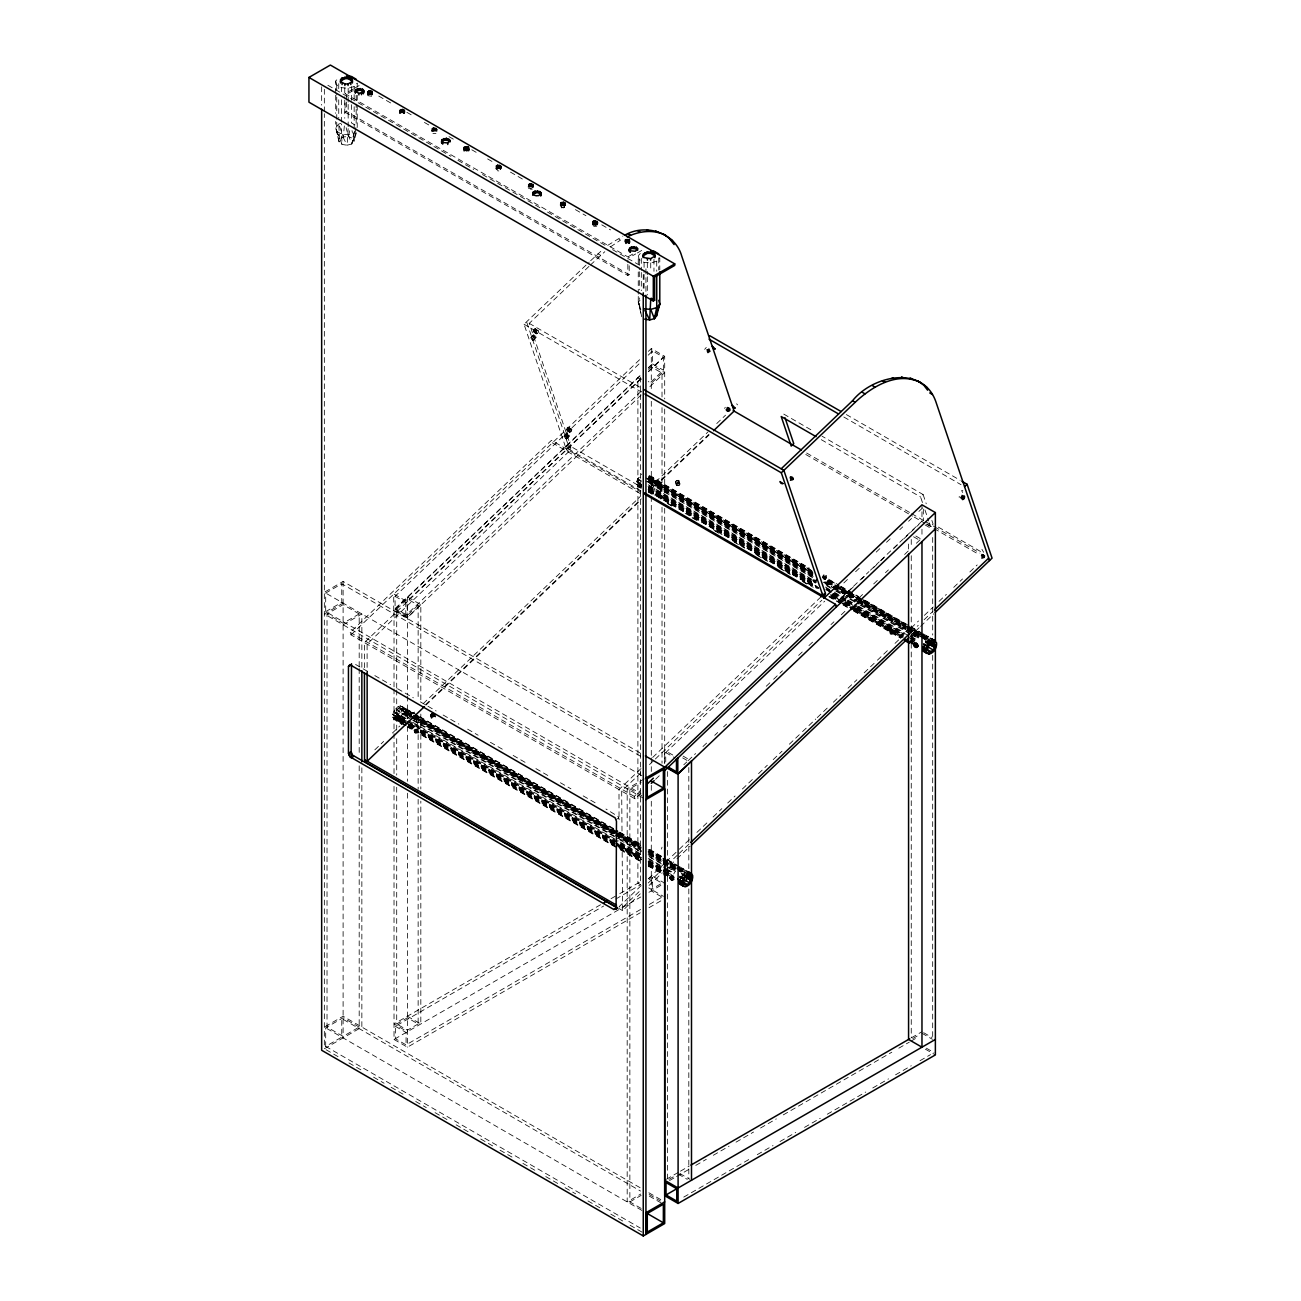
<?xml version="1.0" encoding="UTF-8"?>
<svg xmlns="http://www.w3.org/2000/svg" width="1301" height="1301" viewBox="0 0 1301 1301"><rect width="100%" height="100%" fill="white"/><g stroke="black" fill="none" stroke-linecap="round" stroke-linejoin="round"><path stroke-width="0.75" stroke-dasharray="5 3.75" d="M641.279 391.194L405.782 615.519L395.065 609.323L395.065 596.313L640.856 362.182M405.782 615.519L405.782 602.493L641.279 378.184M665.738 761.882L665.738 752.58L824.704 601.176M533.215 331.771L534.857 328.698L538.37 330.373L538.305 332.503L536.5 333.853L533.215 331.771L536.5 333.853M535.898 333.316L536.581 330.958L538.37 330.373M566.472 430.241L568.13 427.167L571.627 428.842L571.562 430.989L569.757 432.322L566.472 430.241L569.757 432.322M569.155 431.786L569.838 429.428L571.627 428.842M959.211 497.486L959.244 496.348M530.808 338.049L533.394 334.975L536.256 337.658L533.312 340.423L531.41 339.089L530.808 338.049L533.394 334.975M564.065 436.534L566.651 433.444L568.358 434.192L569.513 436.128L566.569 438.892L564.065 436.534L567.35 433.493M566.651 433.444L568.212 436.063L569.513 436.128M348.164 128.653L347.107 145.224L342.098 144.444L339.138 142.004L335.691 127.498L335.691 121.448M344.375 125.937L343.253 136.898L339.577 139.012L339.138 142.004L335.691 127.498L338.748 124.034L343.253 122.717M649.248 478.199L648.857 481.451L650.207 482.216L648.467 485.517M650.207 482.216L649.475 476.833M653.362 492.851L655.46 486.298L660.534 483.37M404.757 721.925L404.172 719.225L394.561 712.509L396.041 709.956L400.058 707.63M413.165 714.038L411.685 713.452L410.091 715.81L410.303 714.249L413.035 712.688L414.84 713.355L411.701 713.452L400.366 705.906C395.455 706.915 392.349 712.411 392.821 717.209L393.845 719.095L406.123 726.186M813.239 576.327L655.053 484.997L653.964 481.842L657.086 479.874L659.396 482.183L657.151 484.248M648.89 853.001L680.699 871.361L684.554 868.873L682.375 869.735L677.089 866.694M924.572 638.661L928.67 636.287L924.637 639.376L926.231 637.018L927.711 637.604M355.889 127.579L354.002 141.24L351.807 143.956L347.107 145.224L341.512 134.101L341.512 124.002M811.141 570.196L655.314 481.061L656.468 484.183L812.897 574.489M648.109 849.586L683.269 869.881L682.114 871.296L662.843 860.172M560.78 206.127L561.56 207.818L565.284 206.81M657.883 483.956L656.663 480.785L655.265 481.337L655.428 482.541L656.176 483.696L657.509 482.915L657.086 479.874M406.839 724.234L394.561 717.144L394.561 712.509L640.368 854.432M396.041 717.079L396.659 714.005L400.724 708.947L403.066 708.329L406.123 710.086L406.758 712.428L404.4 718.477L399.716 721.177L396.659 719.42L396.041 717.079L398.008 720.185M397.374 717.843L399.716 711.81L404.4 709.094M396.041 718.006L400.058 715.68L401.521 713.127L401.521 708.492L410.677 714.216M398.382 720.412L403.066 717.697L405.408 711.663L404.79 709.305M410.433 727.373L415.133 724.657L417.475 718.624L614.186 832.38M415.133 724.657L416.466 725.438L418.19 722.462L418.19 717.046M639.913 485.289L637.897 482.427L639.913 477.256M667.332 875.687L666.714 873.345L669.056 867.295L673.739 864.596M675.089 865.36L670.389 868.076L668.047 874.126L666.714 873.345M348.164 134.702L351.807 143.956L354.165 132.93L348.164 134.702L341.512 134.101L336.748 131.352L336.748 121.253M349.693 130.751L348.408 136.638L343.253 136.898L338.748 124.034L339.577 139.012L335.691 127.498M412.807 728.95C395.683 722.966 397.488 712.33 415.019 727.113M649.069 475.857C660.534 478.118 660.42 490.851 648.614 481.939M401.976 719.729L403.668 718.77L402.253 719.583L392.821 714.46L400.643 720.51L401.976 719.729L403.668 722.039L394.561 717.144L402.529 721.063L401.147 721.86L392.821 717.209L400.643 720.51M812.475 575.253L656.192 485.013L655.639 482.134L648.614 477.76M356.295 132.832L354.002 141.24L352.034 130.62M354.669 131.092L352.669 138.361L348.408 136.638L346.131 127.661M535.687 328.828L535.622 330.958L533.817 332.308M567.073 430.777L568.879 429.428L568.944 427.297M658.794 497.99L661.526 496.039L662.355 498.511L659.932 499.421M675.349 482.199L676.748 480.378L679.057 480.801L679.301 485.224L676.78 485.484L675.349 482.199L676.78 485.484M676.178 484.655L675.658 481.159M889.315 630.53L890.291 633.994L893.673 633.652L892.567 629.31L890.047 629.57L889.461 631.538M893.673 633.652L893.153 630.139M655.33 494.575L660.209 490.119L660.924 483.907L662.258 484.688L661.542 490.9L656.68 495.356L654.452 494.982M912.733 643.946L911.009 642.645L911.725 636.433L916.587 631.977L918.815 632.335M917.937 632.741L913.074 637.197L912.343 643.41L911.009 642.645M413.035 712.688L412.71 713.55L403.261 708.427C403.749 713.224 400.643 718.721 395.715 719.729L393.845 719.095L403.408 722.705M641.23 488.412L637.734 486.395L636.693 481.744L637.734 478.67L641.913 473.922M588.963 266.412L529.263 323.364L570.846 446.454L569.122 451.349L566.455 449.804L568.163 444.909L526.596 321.819L640.352 387.487M351.807 143.956L355.872 133.092M402.139 722.917L401.814 723.779L403.147 723.014L400.968 723.86L399.391 720.77L400.968 720.624L402.139 722.917L404.822 721.372M411.701 713.452L410.026 715.095M682.375 869.735L682.375 871.833M683.708 868.954L680.699 871.361M704.654 349.367L706.264 347.448M724.608 408.449L725.259 407.246M673.739 873.979L675.463 871.003M927.759 636.14L926.101 638.807L925.938 637.604L927.337 637.067M675.951 483.029L678.455 482.769L679.057 480.801M662.03 847.146L661.445 849.114M893.998 632.595L890.876 632.026L890.291 633.994M335.691 93.2L335.691 81.085L338.748 77.621M335.691 81.085L336.748 84.923L341.512 87.671L348.164 88.289L354.165 86.517L357.222 83.053L357.222 87.086M638.254 263.843L638.254 255.777L640.303 253.467M638.254 255.777L639.311 259.615L644.076 262.363L650.728 262.965L656.729 261.208L659.786 257.744L659.786 269.844M640.84 313.053L638.254 302.19L640.303 299.88M640.873 490.786L565.626 447.333L524.043 324.242L589.19 262.086M590.654 260.688L602.135 250.15M590.41 265.014L604.819 251.695M530.857 337.414L534.093 335.024M531.41 339.089L535.101 335.723M532.402 340.016L535.947 336.764M640.954 793.252L635.083 798.863L351.01 634.855L350.18 632.384L551.445 440.34L640.873 491.973M351.01 634.855L641.003 358.377M648.353 351.368L651.297 348.57L664.697 356.311L664.697 398.919M648.223 355.173L652.63 350.961L663.364 357.157L663.364 370.167L648.646 384.185M564.683 437.559L567.22 435.119M564.114 435.884L565.805 436.632L568.358 434.192M565.675 438.486L568.212 436.063M566.569 438.892L569.22 435.233M394.024 686.863L394.024 609.697L407.424 596.931L420.825 604.656L420.825 701.889M641.149 395L407.132 617.91L393.731 610.185L641.003 374.655M648.353 367.646L651.297 364.833L664.697 372.574L648.5 387.991M395.065 609.323L640.856 375.192M648.223 368.183L652.63 363.987L652.63 350.961M565.626 447.333L568.163 444.909L639.929 486.33M396.707 688.099L396.707 609.193L407.424 598.98L418.141 605.16L418.141 700.263M648.614 369.435L651.297 366.882L662.014 373.078L662.014 397.456M648.646 371.175L663.364 357.157M641.149 378.737L364.41 642.58L364.443 670.844M648.5 371.728L664.697 356.311M569.122 451.349L367.093 644.125L367.126 672.389M418.141 605.16L407.424 615.373L396.707 609.193M662.014 373.078L651.297 383.291L648.24 381.518M420.825 604.656L407.424 617.422L394.024 609.697M374.818 749.848L383.616 741.44M392.43 733.032L399.765 726.039M401.228 724.641L414.434 712.037M423.248 703.63L640.434 496.397M649.232 487.989L707.939 431.981M716.737 423.573L725.535 415.182M425.541 704.703L641.263 498.852M648.597 491.859L708.769 434.436M425.915 705.175L640.173 500.739M648.971 492.331L709.143 434.924M922.458 502.528L920.588 496.998L923.125 494.559L822.102 436.225M640.97 768.615L619 789.577L619.032 819.841M652.679 757.442L821.045 596.785M640.71 772.957L621.683 791.122L622.642 910.651L640.255 893.836M649.508 764.581L653.899 760.386M655.362 758.987L821.89 600.168M843.829 582.946L849.716 577.335M855.603 571.724L860.026 567.529M876.207 552.112L880.631 547.9M886.518 542.289L892.405 536.679M899.772 529.67L902.715 526.872M908.602 521.262L911.546 518.465M918.896 511.439L923.32 507.244M841.015 598.216L868.987 571.578M870.467 570.18L879.297 561.772M880.761 560.357L921.97 521.116L921.97 504.837M840.885 598.769L843.829 595.956M849.716 590.361L855.603 584.751M861.49 579.14L864.433 576.343M873.264 567.919L879.151 562.308M880.631 560.91L886.518 555.299M893.885 548.29L898.292 544.094M904.179 538.484L918.896 524.466M635.083 798.863L634.254 796.391L640.125 790.797M655.655 779.234L660.062 775.022M683.822 764.777L686.765 761.979M688.245 760.565L695.596 753.555M702.963 746.546L707.37 742.351M714.737 735.341L717.68 732.528M723.567 726.917L726.511 724.12M733.862 717.111L739.749 711.501M745.636 705.89L750.059 701.694M766.24 686.261L772.127 680.667M773.607 679.252L782.438 670.844M798.619 655.428L803.042 651.216M808.929 645.605L814.816 640.011M830.997 624.578L833.957 621.78M841.308 614.771L845.731 610.559M854.562 602.152L857.505 599.354M858.969 597.94L864.856 592.345M873.687 583.921L878.11 579.726M885.461 572.716L888.404 569.903M904.602 554.486L910.489 548.876M916.376 543.265L920.783 539.069M641.149 885.623L619.146 906.634L621.813 908.179L640.889 889.982M648.483 878.63L664.632 863.23M666.096 861.831L677.837 850.626M679.301 849.228L689.579 839.421M696.913 832.412L707.191 822.622M713.062 817.012L721.86 808.62M727.731 803.01L735.065 796.017M742.399 789.008L752.677 779.201M758.548 773.607L767.346 765.199M773.217 759.605L782.031 751.197M789.365 744.205L801.107 733M802.571 731.601L815.776 718.998M817.239 717.599L827.517 707.793M833.388 702.198L840.722 695.189M848.057 688.196L856.871 679.789M864.206 672.796L875.947 661.591M877.411 660.192L887.689 650.386M895.023 643.377L902.357 636.384M911.172 627.976L918.506 620.984M924.377 615.373L933.175 606.982M939.046 601.371L946.38 594.378M953.714 587.369L962.529 578.961M969.863 571.968L977.197 564.959M648.24 882.972L661.445 870.369M667.315 864.775L677.577 854.968M679.057 853.57L689.319 843.764M910.911 632.335L918.246 625.326M924.117 619.731L932.915 611.324M649.069 885.444L662.274 872.841M663.738 871.442L675.479 860.237M676.943 858.839L690.148 846.235M910.277 636.189L919.075 627.781M920.555 626.383L933.76 613.779M662.258 484.688L659.2 482.606L654.127 485.533L652.386 488.834L653.118 494.217M536.256 337.658L533.345 335.625M533.312 340.423L531.54 337.447M981.913 549.331L983.686 552.291M676.487 483.614L679.886 483.273M891.266 634.546L890.437 632.091L892.844 631.18M607.73 245.352L622.821 236.148M610.413 246.897L620.479 240.148L617.796 238.603M404.757 720.656L403.489 722.153L402.302 719.86L400.724 719.99L402.302 723.08M353.156 89.037L345.107 93.672L629.196 257.679L635.734 253.906M354.766 88.11L361.19 84.386M353.01 90.663L346.456 94.453L346.456 100.128M345.107 102.958L345.107 112.244L346.456 111.463L629.196 274.706L629.196 265.241M632.676 254.118L627.846 256.915L627.846 262.477M637.376 252.963L643.93 249.174M345.107 112.244L627.846 275.47L629.196 274.706M640.092 752.921L343.106 581.449L324.339 592.28L644.174 776.941M640.515 756.255L341.756 583.775L325.689 593.061L325.689 611.633L640.255 793.236M325.689 611.633L341.756 602.347L341.756 583.775M343.106 603.111L324.339 613.942L644.174 798.603M359.19 765.834L359.19 1027.074L343.106 1036.36L327.023 1027.074L327.023 613.942L343.106 604.656L359.19 613.942L359.19 666.6M359.19 613.942L343.106 623.228L327.023 613.942M343.106 624.773L361.857 613.942L361.857 668.633M656.598 480.557L653.964 481.842L649.15 479.402M653.899 482.378L657.997 480.02M655.428 482.541L656.761 481.76M656.192 482.704L658.908 480.931M654.192 483.858L655.558 483.061L647.15 478.475L655.314 482.313L653.964 483.094L645.93 477.792L654.192 483.858L645.394 480.427M658.062 482.947L659.396 482.183M655.053 484.997L657.574 484.232L813.857 574.457M656.745 484.021L658.078 483.256M655.639 485.159L659.233 483.191M399.391 720.77L403.082 718.591L394.561 712.509L402.529 718.737L394.024 715.143L402.529 721.063M413.881 712.606L410.091 714.542L402.058 710.492L410.303 716.575L401.521 713.127L411.181 717.697M400.968 720.624L402.302 719.86M399.391 721.892L400.724 721.112M406.123 718.461L393.845 711.371L402.773 720.038L404.172 719.225M408.66 724.478L403.408 721.437L404.53 719.908M401.814 721.681L403.147 720.9M400.009 723.112L403.082 721.632L394.561 717.144M644.239 778.941L627.18 788.78L627.18 1201.913L640.824 1194.025M641.117 1208.401L629.863 1201.913L629.863 788.78L641.117 782.291M925.938 637.604L927.271 636.84M616.105 819.532L618.772 817.971L617.796 816.28L605.957 809.027M359.19 1027.074L343.106 1017.789L325.689 1027.839L325.689 1046.411L341.756 1037.125L341.756 1018.553L640.515 1191.049M600.542 904.748L394.024 1023.968L407.424 1031.709M611.047 898.682L618.04 894.633M619.796 893.624L641.247 881.249M396.707 787.235L396.707 1023.968L407.424 1017.789L418.141 1023.968L418.141 799.399M648.24 878.76L651.297 876.988L662.014 883.168L651.297 889.364L648.24 887.591M640.612 909.464L406.075 1044.866L395.358 1038.67L395.358 1026.294L603.631 906.049M615.877 898.975L640.385 884.826M649.134 879.785L652.63 877.752L652.63 890.144L663.364 896.324M682.749 869.67L680.765 870.824L663.25 860.709M418.141 1023.968L407.424 1030.164L396.707 1023.968M394.024 786.373L394.024 1039.45L640.791 896.974M648.939 892.275L664.697 883.168L651.297 875.443M649.362 904.406L661.607 897.332M394.024 1039.45L407.424 1047.191L640.19 912.798M648.939 907.74L661.201 900.666M666.372 1179.275L678.699 1172.168M680.456 1171.16L689.205 1166.103M911.464 1037.775L921.97 1031.709M629.863 1201.913L641.117 1195.408M668.909 1179.357L675.04 1175.828M912.782 1038.572L918.913 1035.027M669.543 1180.544L674.796 1177.519M676.536 1176.511L688.782 1169.436M695.791 1165.387L706.297 1159.321M713.29 1155.288L729.048 1146.197M736.041 1142.148L753.539 1132.049M760.548 1128L776.307 1118.909M783.3 1114.876L891.803 1052.216M898.812 1048.183L909.318 1042.117M911.058 1041.109L918.067 1037.06M683.757 1197.099L750.27 1158.703M757.263 1154.654L773.022 1145.563M780.015 1141.514L795.773 1132.423M804.522 1127.382L820.264 1118.275M827.273 1114.241L865.783 1092.011M872.776 1087.961L888.534 1078.871M895.527 1074.837L911.285 1065.73M920.035 1060.689L930.54 1054.623M660.615 499.047L662.485 496.608L663.331 499.064M371.647 96.258L367.679 95.656M435.965 133.401L432.924 133.548M528.482 188.482L532.434 189.1M596.752 226.228L593.728 226.39M649.232 479.288L655.053 481.712M924.865 637.815L926.865 638.97M680.992 870.515L682.992 871.686M497.242 170.691L498.82 170.935M646.109 481.549L656.468 484.183L647.15 478.475L655.948 483.728L654.549 484.525L649.053 482.069M639.588 487.029L637.734 486.395L641.084 487.891M648.76 479.093L655.232 481.614L648.76 476.898M411.002 719.323L402.237 714.265L412.596 716.884L403.261 711.175L411.36 714.314L403.261 708.427L412.075 713.403M641.409 487.322L636.693 484.509L641.393 486.476M640.726 484.411L637.897 482.427L641.295 483.874M962.854 490.64L961.569 490.575L962.724 492.51M401.521 713.127L410.677 717.241M410.303 714.249L402.058 710.492L410.091 715.81M412.075 716.428L403.261 711.175L411.441 715.03M641.133 484.541L637.897 482.427L641.133 484.037M402.253 722.852L392.821 717.209L400.773 721.177L402.123 720.412L394.024 715.143L402.123 719.144M641.117 487.111L636.693 484.509L641.474 486.883M638.433 484.444L641.474 486.07M641.393 485.387L636.693 481.744L641.409 484.314M403.261 711.175L411.685 715.778M648.695 476.573L656.468 480.898M636.693 484.509L640.027 486.363M641.474 485.029L636.693 481.744L640.238 483.728M400.773 719.925L392.821 714.46L401.684 719.404M655.314 481.061L648.776 476.784L655.948 480.703M378.754 96.079L391.048 103.169M406.855 112.293L413.881 116.358M424.419 122.44L431.444 126.49M448.991 136.638L456.017 140.687M471.824 149.81L478.849 153.876M487.631 158.933L492.9 161.974M510.464 172.122L524.514 180.237M575.432 209.64L585.97 215.722M601.778 224.845L610.559 229.903M327.852 85.264L450.878 156.283M457.903 160.332L473.71 169.472M482.508 174.545L540.5 208.03M547.526 212.079L605.518 245.564M612.543 249.629L642.418 266.868M597.923 253.744L600.607 255.289M846.366 414.564L960.122 480.248M843.812 417.003L961.065 484.704M783.771 414.108L813.385 431.2M821.289 439.673L920.588 496.998M938.314 527.1L983.393 553.136M652.63 363.987L663.364 370.167M806.669 453.024L909.936 512.643M911.676 513.651L923.938 520.725M925.678 521.734L934.037 526.45M934.427 526.791L979.929 553.055M926.995 524.01L932.02 526.905M805.758 454.472L912.505 516.107M914.261 517.131L924.767 523.181M926.507 524.205L931.76 527.23M934.02 528.531L979.116 554.568M925.044 524.921L931.158 528.466M915.855 536.028L920.441 538.679M641.247 379.534L637.897 377.599L637.897 883.168L641.247 885.103M913.595 536.776L918.62 539.671M534.857 328.698L537.541 330.243M535.996 329.706L538.663 331.267M533.898 329.413L536.581 330.958M524.043 324.242L641.312 391.943M533.247 330.633L535.931 332.178M534.776 331.983L537.443 333.528M568.13 427.167L570.797 428.728M569.253 428.192L571.936 429.737M567.155 427.883L569.838 429.428M568.879 429.428L571.562 430.989M649.622 475.857L809.238 568.017M828.542 579.156L839.064 585.239M840.82 586.247L858.367 596.378M865.376 600.428L909.236 625.748M910.993 626.757L921.515 632.839M923.271 633.847L928.524 636.888M649.508 476.231L809.141 568.391M830.184 580.539L838.95 585.613M840.706 586.621L861.766 598.769M863.506 599.777L909.123 626.123M910.879 627.131L928.41 637.262M828.721 580.344L833.99 583.385M841.015 587.45L848.041 591.516M849.813 592.524L858.595 597.598M860.351 598.606L906.049 625M907.805 626.009L918.36 632.107M920.116 633.115L927.141 637.181M566.504 429.102L569.188 430.647M812.1 571.123L657.038 481.321L655.639 482.134L813.19 573.09M827.891 580.246L834.917 584.295M836.673 585.32L848.968 592.41M849.602 592.492L905.626 624.838M906.911 625.862L926.621 636.97M568.033 430.452L570.716 431.997M812.117 571.578L657.948 482.573L656.598 483.354L812.523 573.383M827.875 580.685L833.144 583.726M834.884 584.734L847.162 591.809M848.903 592.833L904.976 625.196M906.716 626.204L918.978 633.294M920.734 634.303L925.987 637.327M648.906 477.809L813.792 573.009M827.826 581.108L836.885 586.328M838.348 587.174L850.919 594.427M852.383 595.289L861.441 600.509M862.921 601.355L908.797 627.846M910.277 628.708L927.824 638.824L827.306 581.157M648.939 477.971L813.873 573.204M827.192 581.173L832.445 584.214M838.82 588.133L847.602 593.207M848.203 593.305L856.952 598.362M858.14 599.289L905.968 626.659M907.301 627.667L925.222 637.766M656.663 483.208L813.873 573.855M827.875 581.954L833.144 584.978M834.884 585.987L847.162 593.077M848.903 594.085L857.668 599.143M859.424 600.151L904.976 626.448M906.716 627.472L918.978 634.546M920.734 635.555L926.231 639.344L920.962 636.303M828.282 582.474L831.794 584.507M838.803 588.54L847.553 593.598M849.309 594.622L856.318 598.655M858.075 599.68L905.366 626.984M907.122 627.993L924.637 638.108M827.891 582.572L833.16 585.613M834.917 586.621L847.211 593.711M848.968 594.736L905.154 627.18M906.911 628.188L919.205 635.278M648.939 479.516L813.824 574.717M826.102 581.807L929.597 641.556M826.964 582.62L832.233 585.661M833.99 586.67L846.284 593.776M848.041 594.785L856.839 599.859M858.595 600.883L906.049 628.269M907.805 629.294L918.36 635.376M920.116 636.4L925.385 639.442M656.598 484.606L812.523 574.635M824.785 581.71L831.794 585.759M833.534 586.767L845.813 593.858M847.553 594.866L856.318 599.924M858.075 600.932L905.366 628.253M907.122 629.261L924.637 639.376M913.952 633.489L915.286 634.27M824.769 582.344L831.794 586.393M833.551 587.418L845.845 594.508M847.602 595.516L856.383 600.59M858.14 601.599L905.545 628.985M907.301 629.993L919.596 637.083M648.37 480.947L813.255 576.132M823.696 582.181L918.506 636.905M823.793 582.409L832.575 587.483M834.331 588.491L844.886 594.59M846.642 595.598L855.424 600.672M857.18 601.696L918.701 637.214M648.679 482.313L813.792 577.644M825.842 584.604L834.852 589.792M836.38 590.67L843.617 594.866M850.399 598.785L859.408 603.973M860.937 604.851L919.043 638.417M649.622 483.582L812.751 577.758M826.785 585.857L833.811 589.906M835.551 590.93L847.829 598.021M849.586 599.029L858.367 604.087M860.107 605.111L909.236 633.457M910.993 634.481L918.002 638.531M660.209 490.119L661.542 490.9M911.725 636.433L913.074 637.197M641.23 480.703L637.734 478.67L640.531 481.403M648.256 484.753L811.385 578.929M825.419 587.027L832.445 591.093M834.185 592.101L846.479 599.192M848.219 600.2L857.001 605.258M858.758 606.282L904.358 632.611M911.383 636.661L918.392 640.71M648.955 485.875L812.328 580.197M826.135 588.166L833.372 592.345M834.9 593.223L845.65 599.436M847.179 600.314L856.188 605.518M857.701 606.396L908.57 635.766M910.326 636.774L917.579 640.954M649.297 487.078L810.995 580.425M826.818 589.564L832.087 592.606M833.843 593.614L846.154 600.72M847.91 601.745L854.936 605.794M856.692 606.819L904.146 634.205M911.188 638.271L914.701 640.303M648.044 486.525L810.881 580.555M826.607 589.613L831.941 592.703M833.599 593.646L845.975 600.802M847.602 601.729L903.853 634.237M910.619 638.124L915.871 641.149M648.402 487.192L811.71 581.482M825.761 589.581L831.03 592.622M832.786 593.646L845.081 600.737M846.837 601.745L855.619 606.819M857.375 607.843L903.024 634.189M910.049 638.254L913.562 640.271M657.981 493.046L659.314 493.827M648.63 487.956L811.564 582.019M832.591 594.15L843.097 600.233M844.853 601.241L855.359 607.307M857.115 608.315L902.666 634.612M649.638 488.9L811.352 582.263M832.445 594.427L839.47 598.493M846.496 602.558L850.008 604.575M857.05 608.64L902.748 635.018M637.897 482.427L641.295 484.346M648.402 488.33L812.068 582.994M832.201 594.459L839.503 598.834M845.406 602.233L854.172 607.291M855.261 607.925L903.284 635.652M910.635 639.832L916.229 642.97M648.792 488.997L812.1 583.287M833.177 595.451L838.446 598.493M845.471 602.542L854.237 607.616M855.993 608.624L903.414 635.994M910.44 640.059L915.709 643.101M648.63 489.209L816.817 586.312M832.591 595.419L843.097 601.485M844.853 602.493L853.602 607.551M855.359 608.575L902.666 635.88M649.036 489.745L817.223 586.849M831.241 594.931L843.503 602.021L831.03 594.947M845.243 603.03L854.009 608.087M855.765 609.096L903.073 636.417L845.081 603.062M648.044 489.55L818.736 587.857M648.939 490.347L818.02 587.776M830.331 594.866L842.641 601.973M844.398 602.997L903.284 637.197L855.668 609.86M909.936 641.035L915.188 644.076M648.679 490.347L818.833 588.589M831.111 595.679L841.926 601.924M843.666 602.932L854.204 609.014M649.036 490.997L815.467 587.093M831.241 596.2L841.747 602.265M843.503 603.274L852.253 608.331M854.009 609.34L903.073 637.669M910.066 641.718L915.335 644.743M648.679 491.388L817.37 588.637M831.42 596.752L840.202 601.826M841.958 602.835L852.48 608.917M854.237 609.941L901.658 637.311M910.44 642.369L915.709 645.41M648.402 491.371L814.865 587.564M830.461 596.476L841.227 602.786M842.706 603.55L902.227 637.913M910.976 642.97L916.229 645.995M648.37 492.087L651.866 494.12M667.657 503.227L674.682 507.276M685.204 513.358L697.482 520.449M713.273 529.556L722.039 534.63M732.561 540.712L744.839 547.786M755.361 553.868L767.639 560.959M778.177 567.041L790.455 574.131M802.733 581.222L813.255 587.288M829.046 596.411L841.324 603.501M843.081 604.51L851.846 609.567M853.602 610.592L900.959 637.929M667.543 503.601L674.568 507.65M692.099 517.782L697.369 520.823M714.916 530.954L721.925 535.004M734.203 542.094L744.725 548.16M757.003 555.251L767.541 561.333M779.819 568.423L790.341 574.489M802.619 581.58L809.629 585.645M828.932 596.785L841.21 603.859M842.967 604.884L851.732 609.941M853.489 610.95L900.845 638.303M568.244 446.454L570.928 448.016M567.61 448.243L570.293 449.804M639.962 493.421L552.274 442.795L551.445 440.34M683.123 756.109L688.148 759.003M682.7 757.898L687.286 760.548M672.78 755.019L664.404 750.189L664.404 762.841M395.065 596.313L405.782 602.493M665.738 752.58L674.926 757.881M629.863 788.78L644.337 797.139M350.18 632.384L634.254 796.391M355.58 664.469L367.825 671.544M374.834 675.593L390.593 684.684M397.602 688.733L413.36 697.824M420.353 701.873L436.111 710.964M443.121 715.013L458.879 724.104M467.628 729.162L478.134 735.228M490.396 742.302L502.658 749.376M513.163 755.442L525.409 762.532M535.914 768.598L548.176 775.672M560.422 782.747L570.928 788.813M583.19 795.887L595.451 802.961M418.028 715.648L402.237 706.541L412.596 713.615M419.768 716.672L617.991 831.111M619.748 832.12L640.791 844.268M649.573 849.342L665.348 858.449M667.104 859.473L677.642 865.539M679.382 866.547L684.651 869.588M400.366 705.906L417.914 716.022M419.67 717.046L617.877 831.485M619.634 832.494L640.694 844.642M649.459 849.716L665.25 858.823M667.006 859.831L686.294 870.971M414.921 715.046L641.084 845.536M415.442 715.631L613.877 830.184M615.633 831.209L640.222 845.39M648.988 850.464L661.282 857.554M663.038 858.579L675.333 865.669M414.06 715.29L640.076 845.764M648.825 850.821L661.087 857.896M662.843 858.92L675.105 865.994M676.862 867.003L682.114 870.044M398.041 706.622L640.368 846.382M648.776 851.391L683.968 871.703M418.206 718.477L641.426 847.358M648.093 851.277L681.35 870.483M414.076 716.412L640.596 847.195M648.825 852.074L661.672 859.376M400.724 708.947L402.058 709.728M405.408 711.663L406.758 712.428M615.942 833.388L640.466 847.553M649.232 852.61L661.493 859.701M417.198 718.965L613.877 832.51M615.633 833.518L640.222 847.715M648.988 852.789L661.282 859.88M663.038 860.888L675.333 867.995M677.089 869.003L682.358 872.044M398.041 708.183L640.434 848.122M416.109 718.916L614.722 833.583M616.235 834.299L641.084 848.805M648.109 852.871L662.176 860.986M663.494 861.587L681.513 872.142M412.71 717.323L614.186 833.648M615.942 834.657L640.466 848.821M649.232 853.879L661.493 860.953M663.25 861.961L680.765 872.077M412.319 717.729L614.251 834.315M616.007 835.323L640.596 849.52M649.378 854.594L661.672 861.685M663.429 862.693L675.723 869.8M395.715 708.59L641.426 850.643M648.093 854.302L674.829 869.914M398.382 711.029L399.716 711.81M404.79 714.721L406.123 715.501M416.84 721.697L418.19 722.462M669.056 867.295L670.389 868.076M396.041 709.956L412.043 719.209M413.572 720.087L641.621 851.748M648.63 855.798L675.17 871.117M412.759 720.331L617.991 838.82M619.748 839.844L640.791 851.992M649.573 857.05L665.348 866.173M667.104 867.182L674.129 871.231M413.149 722.527L618.382 841.015M620.138 842.023L641.182 854.172M648.207 858.221L665.738 868.352M667.494 869.361L674.52 873.426M648.906 859.359L664.925 868.596M666.454 869.491L673.707 873.67M396.659 714.005L398.008 714.769M403.066 717.697L404.4 718.477M667.332 870.271L668.681 871.052M400.366 717.046L640.938 855.749M649.248 860.725L670.828 873.004M408.042 721.925L641.588 856.757M648.614 860.823L669.69 872.987M410.01 723.698L418.759 728.755M420.516 729.763L618.495 844.056M620.252 845.081L641.263 857.213M648.272 861.262L665.803 871.377M667.543 872.386L672.796 875.41M421.589 730.739L614.934 842.365M616.332 843.341L641.295 857.587M648.321 861.636L668.86 873.654M394.024 715.143L408.563 723.535M410.075 724.413L418.824 729.454M420.581 730.463L641.149 857.814M648.142 861.864L665.657 871.963M406.676 722.722L413.702 726.771M420.727 730.837L613.877 842.349M615.633 843.357L640.222 857.554M649.004 862.628L661.298 869.718M663.055 870.743L668.324 873.784M400.724 719.778L402.058 720.559M410.01 724.95L413.507 726.983M420.516 731.016L618.495 845.325M620.252 846.333L641.263 858.465M648.272 862.514L662.29 870.613M409.799 725.259L413.913 727.503M420.337 731.341L641.588 859.083M648.614 863.148L671.446 876.191M408.937 725.096L412.921 727.308M421.231 732.187L618.089 845.845M619.487 846.577L640.938 859.034M649.248 863.75L665.543 873.247M667.299 874.256L672.584 877.297M408.319 725.08L413.864 728.284M420.597 732.17L641.621 859.782M648.565 863.636L671.316 876.776M408.66 725.73L413.913 728.771M420.922 732.821L639.913 859.245M648.679 864.303L671.446 877.459M408.433 726.056L411.945 728.088M420.727 733.146L617.39 846.691M619.146 847.715L640.222 859.88M649.004 864.954L664.811 874.077M421.589 734.024L618.447 847.667M619.845 848.382L641.295 860.872M648.321 864.921L671.17 878.11M395.715 719.729L406.237 725.812M407.994 726.82L411.506 728.853M422.028 734.935L618.495 848.35M620.252 849.374L641.295 861.522M648.321 865.572L662.355 873.67M407.88 727.194L411.392 729.227M421.914 735.293L618.382 848.724M620.138 849.748L641.182 861.896M648.207 865.946L665.738 876.077M923.645 1032.685L932.02 1037.515M921.97 1033.254L932.508 1039.336M926.377 1048.183L934.037 1052.607M661.347 896.714L651.297 890.909L651.297 799.546M925.32 1049.126L935.37 1054.916M619.146 908.618L622.642 910.651M407.424 1016.244L420.825 1023.968L420.825 801.156M679.773 1173.486L689.823 1179.275M678.097 1174.055L687.286 1179.357M395.358 1026.294L406.075 1032.49L406.075 1044.866M640.092 1187.699L343.106 1016.244L324.339 1027.074L644.174 1211.719M648.874 1192.773L664.697 1201.913M649.15 1194.481L660.404 1200.986M649.297 1196.107L663.364 1204.238M325.689 1046.411L640.255 1228.03M326.096 1049.744L338.406 1056.851M348.944 1062.933L361.255 1070.04M373.55 1077.147L384.088 1083.229M391.129 1087.294L403.424 1094.385M415.718 1101.492L426.273 1107.574M435.054 1112.648L449.121 1120.763M456.147 1124.828L468.441 1131.935M480.752 1139.025L493.046 1146.132M500.072 1150.198L514.139 1158.313M522.921 1163.387L535.231 1170.477M545.769 1176.576L558.064 1183.666M565.106 1187.732L575.644 1193.814M587.938 1200.921L600.249 1208.027M610.787 1214.109L623.098 1221.216M630.123 1225.266L644.174 1233.381M392.821 717.209L401.684 722.429M648.825 476.719L655.558 480.752M636.693 481.744L640.027 483.777M392.821 714.46L401.147 719.534M648.451 477.678L654.549 481.5M648.321 477.695L654.192 481.533M403.261 708.427L411.441 713.761M641.474 481.89L638.433 479.793L641.279 481.825M683.204 869.653L684.163 870.402M736.642 403.814L737.504 404.871M565.805 436.632L566.667 437.673M648.809 865.149L649.101 867.019L648.272 864.563M640.84 309.768L638.254 302.19L638.254 296.14M336.748 131.352L342.098 144.444L341.512 134.101M923.125 494.559L926.247 503.796M931.858 520.416L933.11 524.108L930.557 526.531L929.304 522.839M924.946 509.911L928.686 521.002M892.567 629.31L893.397 631.766M891.331 629.082L892.161 631.554M891.77 631.961L892.6 634.416M890.047 629.57L890.876 632.026M638.254 302.19L640.856 309.866M679.203 481.793L680.033 484.265M678.081 480.248L678.911 482.704M678.455 482.769L679.301 485.224M676.748 480.378L677.577 482.834M677.17 483.256L678 485.712M660.176 496.185L661.006 498.641M409.425 724.803L410.059 727.161M641.702 316.68L639.311 306.028L639.311 297.962M618.772 817.971L619.146 819.728M639.962 483.565L640.336 486.363M932.687 537.476L932.687 635.034M932.687 655.346L932.687 1037.417M923.32 509.098L923.32 520.254M921.97 529.214L921.97 537.378M911.253 539.476L911.253 547.591M911.253 555.722L911.253 1037.417M908.57 544.029L908.57 552.144M688.814 767.509L688.814 868.678M688.814 888.908L688.814 1178.218M667.38 771.526L667.38 1178.218M664.697 409.051L664.697 500.218M664.697 508.333L664.697 763.622M662.014 407.62L662.014 499.08M662.014 507.211L662.014 763.264M658.729 257.94L658.729 270.039M656.729 261.208L656.729 271.291M653.964 259.224L653.964 271.34M651.297 348.57L651.297 391.276M651.297 401.31L651.297 495.079M651.297 496.543L651.297 757.084M651.297 757.914L651.297 771.477M651.297 785.332L651.297 792.358M650.728 262.965L650.728 271.047M647.313 262.656L647.313 274.755M647.313 276.771L647.313 294.937M645.93 268.9L645.93 295.327M644.076 262.363L644.076 272.446M644.076 274.462L644.076 290.611M643.263 274.511L643.263 290.774M641.312 258.362L641.312 270.478M641.312 272.494L641.312 290.66M640.58 377.095L640.58 883.168M639.311 259.615L639.311 269.697M639.311 271.714L639.311 289.879M638.254 271.909L638.254 294.124M627.846 264.331L627.846 275.47M564.601 206.111L564.601 207.672M563.138 206.517L563.138 208.062M561.56 206.274L561.56 207.818M530.971 187.946L530.971 189.491M420.825 714.054L420.825 732.284M420.825 734.301L420.825 788.991M418.141 716.444L418.141 726.56M418.141 734.658L418.141 789.284M407.424 596.931L407.424 694.604M407.424 696.1L407.424 718.965M407.424 726.446L407.424 781.299M407.424 793.203L407.424 1047.191M407.132 617.91L407.132 601.647L393.731 593.906L393.731 610.185M396.707 690.115L396.707 730.593M396.707 738.675L396.707 775.103M394.024 688.896L394.024 731.536M394.024 733.569L394.024 774.193M361.857 767.85L361.857 1027.074L324.339 1048.736L324.339 113.724M359.19 668.633L359.19 753.686M357.222 95.168L357.222 103.234M357.222 105.251L357.222 127.449M356.165 95.363L356.165 107.463M356.165 109.479L356.165 125.628L351.4 122.879L351.4 104.714M354.165 86.517L354.165 92.566M354.165 94.599L354.165 98.632M354.165 106.698L354.165 128.897M351.4 86.549L351.4 102.698M348.164 88.289L348.164 102.405M348.164 104.422L348.164 126.636M346.456 102.015L346.456 111.463M344.749 87.964L344.749 98.063M344.749 100.079L344.749 118.245M343.106 581.449L343.106 1037.905M341.512 87.671L341.512 91.704M341.512 99.787L341.512 121.985M338.748 83.671L338.748 91.753M338.748 99.819L338.748 117.984M336.748 84.923L336.748 95.022M336.748 97.038L336.748 119.237M335.691 95.217L335.691 113.382M324.339 89.33L324.339 111.691M321.656 86.809L321.656 105.105"/><path stroke-width="1.5" d="M321.656 109.17L321.656 1050.281L643.263 1235.95L664.697 1223.574L664.697 788.78L645.93 799.611M676.471 758.776L676.471 771.786L668.812 767.362M650.728 299.295L649.687 319.916L644.678 319.135M924.035 649.118L924.409 645.881M644.873 310.37L649.687 319.916L654.387 318.647L656.566 315.932L657.103 312.029M372.33 93.867L370.574 92.436L367.679 94.111L368.964 90.956L371.907 91.412L371.647 94.713L372.33 92.322M399.846 111.122L402.741 109.447L404.481 110.894L404.481 112.439L402.741 110.992L399.846 112.667L399.846 111.122L402.334 112.13L404.481 110.894M432.143 128.75L432.924 130.458L436.648 129.45L433.282 128.1L431.997 131.238M464.083 150.883L464.294 147.322L468.393 147.127L468.116 150.412L468.799 148.021M464.294 147.322L465.091 150.574L464.164 148.265M468.588 150.022L466.246 148.086L464.766 148.477L464.506 150.233M496.462 165.894L497.242 167.585L500.966 166.593L497.6 165.227L496.462 165.894L496.462 168.984M496.315 168.366L499.226 166.691L500.966 168.138L500.966 166.593M528.613 184.466L529.409 186.157L533.117 185.149L529.767 183.799L528.482 186.937L531.377 185.262L533.117 186.71L533.117 185.149M560.633 205.509L560.78 203.021L563.544 202.289L564.862 202.826L565.284 205.265L564.862 202.826M592.931 221.593L593.728 223.284L597.452 222.292L594.085 220.926L592.931 221.593L592.931 224.683L597.029 224.488L597.029 221.381M592.801 224.065L595.695 222.406L597.029 222.926L596.752 224.683L596.752 223.138M917.953 646.255L916.18 647.443L914.359 646.402L914.05 644.141L916.132 643.068M916.18 647.443L918.018 645.979L916.62 646.532L915.384 643.361M683.968 871.703L690.961 875.589L691.498 877.606L689.481 882.777L687.481 884.566L685.464 885.103L681.952 883.07M931.126 641.93L935.37 644.889L933.37 650.077L929.337 652.386L927.337 649.541L929.337 644.353L933.37 642.027L935.37 644.889L930.264 642.727M644.076 308.776L650.728 309.394L654.387 318.647L656.729 307.621L656.729 275.324M671.641 880.127L672.487 877.947L670.682 876.549L670.064 878.159L671.641 880.127L672.991 879.362L671.446 876.191M917.709 646.581L915.709 645.41L915.335 643.491M351.498 663.673L351.14 751.653L352.49 755.1L617.796 908.293L613.779 909.48L349.806 756.662L348.457 753.198L348.457 666.551L349.806 664.648L615.113 817.825L616.463 821.273L616.105 909.269M656.566 315.932L659.786 304.158L659.786 271.86M355.742 89.818L355.319 92.875L355.742 89.818L357.612 88.744L362.556 89.2L363.76 90.55L363.337 93.607L363.76 90.55M441.608 141.126L442.015 139.63L446.487 138.313L450.032 140.362L450.032 141.907L448.829 140.557L443.885 140.101L441.608 142.687L442.795 144.037L441.608 141.126L441.608 142.687M450.032 140.362L447.755 142.947L442.795 142.492M533.134 192.239L533.914 195.101L536.272 195.784L538.874 195.557L541.151 192.971L539.948 191.605L535.004 191.166L533.134 192.239L532.711 195.28M541.151 192.971L540.728 196.028L540.728 194.467M629.196 249.434L631.473 246.865L636.433 247.32L637.62 248.67L637.62 250.215L636.433 248.865L631.473 248.41L629.196 250.995L630.4 252.345L629.196 249.434L629.196 250.995M637.62 248.67L635.343 251.256L630.4 250.8M709.712 351.254L708.947 348.993L707.337 350.912L707.907 352.587L709.712 351.254L707.028 349.709M729.666 410.335L728.902 408.075L727.259 411.132L729.666 410.335L726.983 408.79L727.34 407.538L730.024 409.083M792.894 479.5L792.146 477.239L790.488 480.297L792.894 479.5L790.227 477.955L790.585 476.703L793.268 478.248M825.306 578.994L823.761 578.766L823.793 577.628L826.216 575.823L825.306 578.994L822.622 577.449L823.842 575.172M964.301 498.234L964.366 496.088L961.927 497.909L962.496 499.584L963.439 499.259L964.301 498.234L961.618 496.689L960.772 497.714L963.439 499.259M984.255 557.316L983.491 555.055L981.848 558.129L984.255 557.316L981.572 555.771L981.946 554.519L984.629 556.064M414.531 730.333L414.808 732.203L416.044 732.43L418.06 730.983L416.938 729.422L414.531 730.333L415.361 732.788L418.743 732.447M431.607 718.038L430.777 715.566L432.16 713.761L434.469 714.184L435.298 716.64M680.325 884.176L683.285 886.192L682.244 884.322C681.773 879.509 684.879 874.028 689.806 873.004L692.701 875.524C693.173 880.338 690.067 885.818 685.155 886.843L679.773 884.176M821.045 596.785L822.834 593.451M823.728 598.33L825.436 593.435L783.869 470.344L643.849 389.519M654.387 318.647L659.786 304.158L658.729 300.32M680.732 878.012L684.798 872.955M685.806 880.94L687.513 877.964M932.183 639.425L935.549 640.938L933.679 640.287C928.751 641.312 925.645 646.808 926.133 651.606L929.028 654.127C933.939 653.118 937.062 647.622 936.574 642.824L932.036 638.905M565.284 203.72L563.138 204.973L560.633 203.964M628.92 241.71L629.18 239.953L625.098 240.165L625.879 241.856L628.92 241.71L628.92 243.254M659.786 304.158L656.729 307.621L650.728 309.394M352.408 82.988L352.408 79.605L348.05 77.084L342.098 78.011L340.504 79.605L340.504 82.988M340.504 81.15L344.863 78.629L348.05 78.629L352.408 81.15M340.504 81.443L344.863 83.963L348.05 83.963L352.408 81.443M654.972 257.679L654.972 254.28L653.378 252.687L647.426 251.776L643.068 254.28L643.068 257.679M643.068 255.842L647.426 253.321L650.614 253.321L654.972 255.842M654.972 256.134L650.614 258.639L644.662 257.728L643.068 256.134M424.451 706.589L367.224 761.199L367.126 672.389M713.55 430.729L734.089 411.116L681.708 256.037C674.991 232.115 644.987 223.17 624.513 235.335M781.185 468.799L852.529 400.741C872.987 375.176 923.986 364.264 936.297 403.017L989.524 560.568M825.436 593.435L822.899 595.874L781.316 472.783L855.196 402.285C871.946 386.527 897.527 370.98 920.571 382.559M814.393 581.954L815.402 582.669C818.248 581.628 810.539 577.693 814.393 581.954L816.93 579.53M824.834 597.37L921.97 504.837L935.37 512.578L935.37 642.32M647.475 783.787L653.346 778.177M663.64 768.354L835.518 604.347L644.385 493.99M651.248 783.43L654.175 780.633M664.469 770.826L935.37 512.578M964.578 486.72L967.115 484.297L961.878 481.256M645.361 755.962L664.697 767.118L664.697 1195.717L678.097 1203.458L678.097 773.705L691.498 760.939L691.498 1180.251M666.079 767.427L677.805 774.193L935.37 528.84M690.782 842.365L909.448 633.733M934.394 609.925L988.679 558.113M691.628 844.837L908.814 637.588M935.224 612.381L992.061 558.145L967.115 484.297M926.133 642.58L928.67 640.255M433.509 713.615L434.339 716.087L431.916 716.997L431.086 714.525M308.939 77.426L330.373 65.05L674.747 263.875L674.747 265.42L654.647 277.032L654.647 300.238L653.313 301.003L308.939 102.177L308.939 77.426L653.313 276.251L674.747 263.875M355.742 91.363L360.214 90.045L363.76 92.095M355.319 91.33L358.881 93.379L363.337 92.062M432.143 130.311L434.908 129.563L436.648 131.011L436.648 129.45M464.294 148.867L467.059 148.135L468.799 149.566M533.134 193.784L537.606 192.467L541.151 194.516M625.098 241.71L627.863 240.961L629.603 242.409L629.603 240.864M348.457 666.551L351.14 665.006M348.457 753.198L351.14 751.653M348.831 754.954L351.498 753.409M349.806 756.662L352.49 755.1M351.14 757.849L353.823 756.304M645.93 777.949L664.697 767.118M663.364 788.016L647.28 797.302L647.28 778.73L663.364 769.444L663.364 788.016L651.053 780.909M915.188 644.076L916.538 643.296M913.871 645.15L915.221 644.369M914.05 644.141L917.091 643.637M915.709 645.41L917.628 645.198L916.229 645.995M914.359 646.402L915.693 645.621M916.668 646.76L917.839 644.776M915.27 647.313L918.213 645.605M604.038 902.715L607.551 900.699M613.779 909.48L616.463 907.935M670.064 877.037L671.397 876.272L673.446 879.33M671.316 876.776L672.65 876.012L673.202 877.329M671.641 876.907L672.991 876.126M670.064 878.159L672.796 876.679M671.836 878.126L673.82 877.167M670.682 879.378L673.755 877.899M672.487 880.061L673.82 879.281M690.945 1165.094L909.724 1038.783M666.031 1194.952L676.764 1201.132L676.764 1188.756L666.031 1182.576L666.031 1194.952L676.536 1188.886M935.37 1039.45L678.097 1187.992L664.697 1180.251M664.697 1201.913L645.93 1212.743L645.93 1234.405L645.93 295.327M678.097 1203.458L935.37 1054.916L935.37 646.369M663.364 1222.794L647.28 1232.08L647.28 1213.508L663.364 1204.238L663.364 1222.794L647.54 1213.67M915.335 644.743L916.685 643.962M627.18 236.88C639.1 230.993 653.899 229.057 665.982 235.562M371.647 93.168L367.679 92.55M465.091 149.03L468.116 148.867M468.734 149.095L468.734 150.64L464.766 150.038L464.766 148.477M689.481 874.744L685.464 877.069L684.001 879.606L684.001 884.257M371.907 91.412L371.907 94.518L368.964 94.062L368.964 90.956M346.408 76.011L351.4 76.466L356.165 79.215M650.646 250.849L653.964 251.142L658.729 253.906M923.71 644.889L927.158 645.768L923.661 643.751M679.838 877.606L683.285 878.484L679.773 876.451M922.897 647.589L931.353 651.85M679.008 880.305L682.244 881.558L679.138 879.655M564.862 204.371L560.78 204.566L560.78 203.021M686.391 875.443L691.498 877.606L687.253 874.646M688.31 872.142L691.66 873.638L688.164 871.621M922.864 647.313L926.133 648.857L922.767 647.02M678.976 880.029L682.244 881.558L677.854 878.939M687.774 874.028L690.961 875.589L687.92 873.963M928.881 641.686L935.37 644.889L930.508 641.735M686.635 875.199L691.498 877.606L686.635 874.435M687.546 873.8L690.961 875.589M678.878 879.72L682.244 881.558M923.027 649.882L926.133 651.606L922.897 649.248M679.138 882.582L682.244 884.322L679.008 881.964M926.133 651.606L922.864 649.475M678.732 882.322L682.244 884.322M655.623 230.895L658.306 232.44M663.299 234.017L672.552 240.636M910.212 377.892L912.895 379.437M917.904 381.014L927.141 387.617M647.004 229.789L649.687 231.334M901.609 376.786L904.276 378.331M929.743 392.951L932.427 394.496M637.685 230.732L640.352 232.277M892.275 377.729L894.958 379.274M627.863 233.692L630.546 235.237M882.452 380.689L885.135 382.234M872.386 385.6L875.069 387.145M862.335 392.333L865.019 393.878M852.529 400.741L855.196 402.285M651.134 298.205L654.647 300.238M709.842 335.756L841.113 411.539M709.045 339.187L838.56 413.962M961.992 495.437L964.659 496.982M816.069 436.648L781.218 416.531L791.203 446.08L793.756 443.641L785.023 417.8M733.162 410.579L801.416 450M726.121 409.815L728.804 411.36M644.808 393.975L781.316 472.783M823.484 576.424L826.168 577.969M930.166 638.271L933.679 640.287M927.841 639.002L931.353 641.019M930.605 642.141L935.37 644.889M925.515 640.954L929.028 642.987M925.84 642.336L934.834 647.524L930.052 643.784M926.345 646.028L933.37 650.077M905.171 639.328L908.683 641.36M904.504 639.311L909.236 641.962M925.515 652.11L929.028 654.127M904.358 640.32L909.627 643.361M923.661 651.459L927.158 653.492L922.718 650.467M822.199 595.24L824.883 596.785M644.369 492.803L822.899 595.874M666.372 766.923L678.097 773.705M686.294 870.971L689.806 873.004M686.717 874.841L691.498 877.606M681.643 873.67L685.155 875.687M685.692 877.199L690.961 880.24L686.18 876.5M684.228 879.736L689.481 882.777M682.212 881.525L687.481 884.566M364.443 672.861L364.54 759.638L616.56 905.154M617.406 907.61L365.37 762.11L364.54 759.638M928.768 643.345L934.834 647.524L929.158 643.458M684.895 876.061L690.961 880.24L685.285 876.175M924.458 386.072L927.629 390.202M669.869 239.075L674.097 244.588M430.777 715.566L433.884 716.152L434.469 714.184M915.758 644.402L916.506 645.556M835.518 604.347L836.348 606.803M432.16 713.761L432.989 716.217M416.938 729.422L417.767 731.894M415.604 729.568L416.434 732.024M921.97 541.606L921.97 1047.191L908.57 1039.45L908.57 554.177M677.805 757.914L677.805 774.193M653.378 252.687L653.378 254.248M653.313 276.251L653.313 301.003M650.614 251.776L650.614 253.321M650.614 258.639L650.614 260.184M647.426 251.776L647.426 253.321M647.426 258.639L647.426 260.184M644.662 252.687L644.662 254.248M643.263 292.806L643.263 1235.95M636.433 247.32L636.433 248.865M634.075 246.621L634.075 248.166M631.473 246.865L631.473 248.41M629.603 247.938L629.603 249.483M629.18 239.953L629.18 243.043M627.863 239.417L627.863 242.506L626.236 242.588L626.236 239.498M625.879 241.856L625.879 243.401M597.452 222.292L597.452 223.837M595.695 220.845L595.695 223.951M595.289 223.528L595.289 225.089M594.085 220.926L594.085 224.032M593.728 223.284L593.728 224.845M563.544 202.289L563.544 205.379M561.918 202.371L561.918 205.46M539.948 191.605L539.948 193.166M537.606 190.922L537.606 192.467M535.004 191.166L535.004 192.711M532.711 184.254L532.711 187.344M531.377 183.717L531.377 186.807M529.767 183.799L529.767 186.889M500.543 165.682L500.543 168.788M500.283 167.439L500.283 168.984M499.226 165.146L499.226 168.252L497.6 168.333L497.6 165.227M497.242 167.585L497.242 169.13M468.393 147.127L468.393 148.672M467.807 148.33L467.807 149.875M467.059 146.59L467.059 148.135M466.652 149.273L466.652 150.818M466.246 148.086L466.246 149.631M465.449 146.671L465.449 148.216M448.829 139.012L448.829 140.557M447.755 142.947L447.755 144.492M446.487 138.313L446.487 139.857M443.885 138.556L443.885 140.101M442.015 139.63L442.015 141.175M436.225 128.555L436.225 130.1M434.908 128.018L434.908 131.108M433.282 128.1L433.282 131.19M404.074 109.983L404.074 113.073M403.798 111.74L403.798 113.285M402.741 109.447L402.741 112.537M401.131 109.528L401.131 112.618M399.976 110.195L399.976 113.285M370.574 90.875L370.574 93.981M368.606 93.314L368.606 94.875M367.825 91.623L367.825 94.713M362.556 89.2L362.556 90.745M361.857 670.649L361.857 761.784M361.483 93.135L361.483 94.68M360.214 88.501L360.214 90.045M358.881 93.379L358.881 94.924M357.612 88.744L357.612 90.289M350.815 78.011L350.815 79.556M350.815 83.036L350.815 84.581M348.05 77.084L348.05 78.629M348.05 83.963L348.05 85.508M344.863 77.084L344.863 78.629M344.863 83.963L344.863 85.508M342.098 78.011L342.098 79.556M342.098 83.036L342.098 84.581M712.444 346.424L713.013 348.099L715.29 349.107L712.444 346.424M732.398 405.505L732.967 407.18L735.26 408.189L732.398 405.505M782.877 483.598L781.12 483.484L779.966 481.549L782.877 483.598"/></g></svg>
